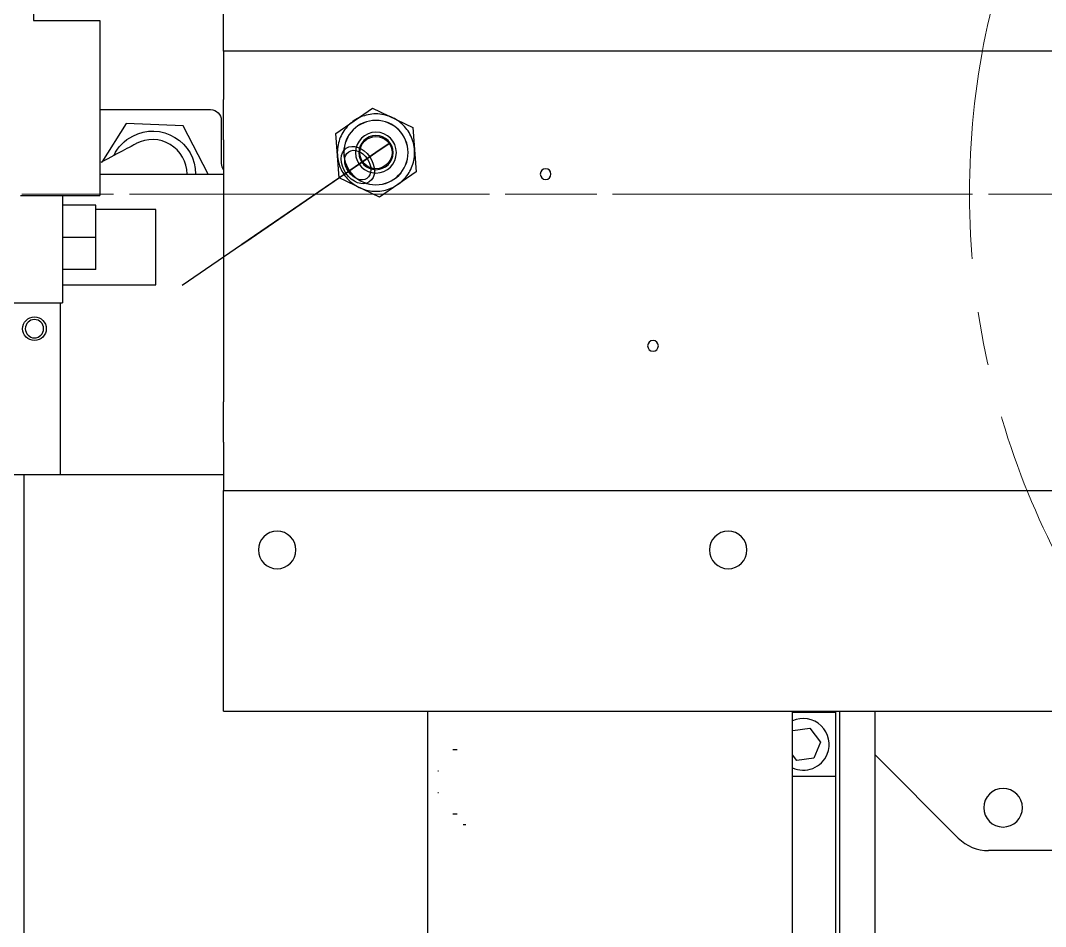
# Model space of a CAD drawing. Header units: millimetres. Extents: x 10462777 to 22643323, y 453826 to 1389191.
# Drawn here: x 11290298.4 to 11290775.6, y 583934.1 to 584355.9 of the extents above; entities that cross this region are included whole.
import ezdxf

# ---------------------------------------------------------------- set-up
doc = ezdxf.new("R2010")
doc.units = ezdxf.units.MM
doc.header["$LTSCALE"] = 200
doc.header["$MEASUREMENT"] = 0
for name, pattern in [('CENTER', [2, 1.25, -0.25, 0.25, -0.25]), ('CENTER2', [1.125, 0.75, -0.125, 0.125, -0.125]), ('PHANTOM', [2.5, 1.25, -0.25, 0.25, -0.25, 0.25, -0.25])]:
    doc.linetypes.add(name, pattern=pattern)
doc.layers.get('0').update_dxf_attribs({"linetype": 'CONTINUOUS'})
for name, color, linetype in [('1', 1, 'CENTER'), ('2', 2, 'CONTINUOUS'), ('DV1_DEFAULT', 7, 'CONTINUOUS')]:
    doc.layers.add(name, color=color, linetype=linetype)
doc.layers.add('LAYOUT', color=8, linetype='CONTINUOUS', lineweight=25)

# ---------------------------------------------------------------- blocks, each defined once
blk = doc.blocks.new('r710ic')
at = {"layer": 'DV1_DEFAULT', "color": 1, "linetype": 'CENTER2', "lineweight": 0}
for p, q in [((272041.37, 102141.44), (272041.37, 106426.45)), ((272041.37, 106323.81), (272041.37, 102038.81))]:
    blk.add_line(p, q, dxfattribs=at)
at = {"layer": 'DV1_DEFAULT', "color": 7, "linetype": 'CENTER2', "lineweight": 0}
blk.add_line((272041.37, 104592.6), (272041.37, 103886.38), dxfattribs=at)
at = {"layer": 'DV1_DEFAULT', "color": 3, "linetype": 'CENTER2', "lineweight": 0}
blk.add_circle((272041.37, 104232.63), 367.64, dxfattribs=at)
at = {"layer": 'LAYOUT', "color": 3}
blk.add_circle((272041.37, 104232.63), 2050.12, dxfattribs=at)
blk = doc.blocks.new('A$C7DA30AB0')
at = {"layer": 'LAYOUT', "color": 6, "linetype": 'PHANTOM'}
blk.add_circle((3030.45, 3025.99, 0), 2693.02, dxfattribs=at)

msp = doc.modelspace()

# ---------------------------------------------------------------- linework, layer by layer
at = {"layer": '1', "color": 124, "linetype": 'Continuous'}
for p, q in [((11290392.86213, 584341.73464, 0), (11290392.86213, 584435.48821, 0)), ((11290392.86213, 584341.73464, 0), (11290392.86213, 584319.22626, 0)), ((11290912.87561, 584341.73464, 0), (11290392.86213, 584341.73464, 0)), ((11290392.86213, 584300.43214, 0), (11290392.86213, 584319.22626, 0)), ((11290392.86213, 584300.43214, 0), (11290392.86213, 584178.4387, 0)), ((11290392.86213, 584159.64459, 0), (11290392.86213, 584178.4387, 0)), ((11290392.86213, 584159.64459, 0), (11290392.86213, 584137.1362, 0)), ((11290392.86213, 584034.43251, 0), (11290392.86213, 584137.1362, 0)), ((11290392.86213, 584137.1362, 0), (11290912.87561, 584137.1362, 0)), ((11290392.86213, 584034.43251, 0), (11290884.86912, 584034.43251, 0))]:
    msp.add_line(p, q, dxfattribs=at)
at = {"layer": '1', "color": 124, "linetype": 'Continuous', "extrusion": (0, 0, -1)}
for centre, radius in [((-11290542.86426, 584284.43606, 0), 2.50004), ((-11290592.86497, 584204.43492, 0), 2.50004), ((-11290417.86248, 584109.43357, 0), 8.75012), ((-11290627.86547, 584109.43357, 0), 8.75012)]:
    msp.add_circle(centre, radius, dxfattribs=at)
at = {"layer": '2', "color": 60, "linetype": 'Continuous'}
for p, q in [((11290304.36087, 584360.43714, 0), (11290304.36087, 584355.93708, 0)), ((11290304.36087, 584355.93708, 0), (11290335.36131, 584355.93708, 0)), ((11290335.36131, 584355.93708, 0), (11290335.36131, 584274.43592, 0)), ((11290347.56478, 584307.97624, 0), (11290336.18331, 584290.05465, 0)), ((11290374.09962, 584306.85556, 0), (11290347.56478, 584307.97624, 0)), ((11290385.81105, 584284.43611, 0), (11290374.09962, 584306.85556, 0)), ((11290298.36132, 584274.43592, 0), (11290335.36131, 584274.43592, 0)), ((11290317.86106, 584274.43592, 0), (11290317.86106, 584224.43521, 0)), ((11290333.36128, 584269.93585, 0), (11290317.86106, 584269.93585, 0)), ((11290333.36128, 584254.93564, 0), (11290333.36128, 584269.93585, 0)), ((11290361.36168, 584267.93583, 0), (11290333.36149, 584267.93583, 0)), ((11290361.36168, 584232.93533, 0), (11290361.36168, 584267.93583, 0)), ((11290333.36128, 584254.93564, 0), (11290317.86106, 584254.93564, 0)), ((11290333.36128, 584239.93543, 0), (11290333.36128, 584254.93564, 0)), ((11290333.36128, 584239.93543, 0), (11290317.86106, 584239.93543, 0)), ((11290317.86125, 584232.93533, 0), (11290361.36168, 584232.93533, 0)), ((11290316.86076, 584224.43521, 0), (11290317.86106, 584224.43521, 0)), ((11290657.81338, 584025.02398, 0), (11290657.94696, 584025.34623, 0)), ((11290657.94696, 584025.34623, 0), (11290665.96109, 584026.39924, 0)), ((11290665.96109, 584026.39924, 0), (11290670.8801, 584019.9853, 0)), ((11290670.8801, 584019.9853, 0), (11290667.78497, 584012.51835, 0)), ((11290501.64964, 584016.43225, 0), (11290499.61367, 584016.43225, 0)), ((11290659.77083, 584011.46534, 0), (11290657.81338, 584014.01768, 0)), ((11290667.78497, 584012.51835, 0), (11290659.77083, 584011.46534, 0)), ((11290492.91596, 584006.43211, 0), (11290492.61357, 584006.43211, 0)), ((11290492.91596, 583996.43197, 0), (11290492.61357, 583996.43197, 0)), ((11290501.64964, 583986.43183, 0), (11290499.61367, 583986.43183, 0)), ((11290505.67617, 583981.43176, 0), (11290504.39621, 583981.43176, 0))]:
    msp.add_line(p, q, dxfattribs=at)
at = {"layer": '2', "color": 51, "linetype": 'Continuous'}
for p, q in [((11290445.11198, 584303.40317, 0), (11290462.25318, 584315.15866, 0)), ((11290462.25318, 584315.15866, 0), (11290481.00433, 584306.19169, 0)), ((11290481.00433, 584306.19169, 0), (11290482.61429, 584285.46924, 0)), ((11290446.72194, 584282.68071, 0), (11290445.11198, 584303.40317, 0)), ((11290470.04843, 584298.6781, 0), (11290463.86314, 584294.4362, 0)), ((11290463.86314, 584294.4362, 0), (11290470.04843, 584298.6781, 0)), ((11290405.83918, 584254.64317, 0), (11290459.78252, 584291.6377, 0)), ((11290463.86314, 584294.4362, 0), (11290452.18417, 584286.42673, 0)), ((11290459.78252, 584291.6377, 0), (11290455.40886, 584288.63823, 0)), ((11290456.02843, 584289.06313, 0), (11290463.86314, 584294.4362, 0)), ((11290455.40886, 584288.63823, 0), (11290401.46551, 584251.64369, 0)), ((11290449.01842, 584284.25565, 0), (11290454.37901, 584287.93196, 0)), ((11290452.18417, 584286.42673, 0), (11290449.01842, 584284.25565, 0)), ((11290454.37901, 584287.93196, 0), (11290456.02843, 584289.06313, 0)), ((11290465.47309, 584273.71374, 0), (11290446.72194, 584282.68071, 0)), ((11290482.61429, 584285.46924, 0), (11290465.47309, 584273.71374, 0)), ((11290437.32957, 584276.23939, 0), (11290373.649, 584232.56703, 0)), ((11290401.46551, 584251.64369, 0), (11290405.83918, 584254.64317, 0))]:
    msp.add_line(p, q, dxfattribs=at)
at = {"layer": '2', "color": 203, "linetype": 'Continuous'}
for p, q in [((11290335.36168, 584314.43649, 0), (11290386.86204, 584314.43649, 0)), ((11290391.86211, 584309.43641, 0), (11290391.86211, 584289.43613, 0))]:
    msp.add_line(p, q, dxfattribs=at)
at = {"layer": '2', "color": 252, "linetype": 'Continuous'}
for p, q in [((11290335.35975, 584284.43606, 0), (11290392.86213, 584284.43606, 0)), ((11290182.85914, 584224.43521, 0), (11290316.86105, 584224.43521, 0)), ((11290316.86105, 584224.43521, 0), (11290316.86105, 584144.43407, 0)), ((11290316.86105, 584144.43407, 0), (11290182.85914, 584144.43407, 0)), ((11290299.86081, 584144.42282, 0), (11290299.86081, 583845.29513, 0)), ((11290392.86213, 584144.43407, 0), (11290316.86058, 584144.43407, 0)), ((11290487.91598, 584034.42828, 0), (11290487.91598, 583034.4125, 0)), ((11290657.81308, 584033.9325, 0), (11290677.86618, 584033.9325, 0)), ((11290657.81339, 583034.4125, 0), (11290657.81339, 584034.42828, 0)), ((11290677.86618, 584033.9325, 0), (11290677.86618, 584003.93208, 0)), ((11290679.8662, 583845.30545, 0), (11290679.8662, 584034.39391, 0)), ((11290696.11644, 584034.41518, 0), (11290696.11644, 583845.31073, 0)), ((11290735.00912, 583975.28953, 0), (11290696.1103, 584014.18836, 0)), ((11290677.86618, 584003.93208, 0), (11290657.81308, 584003.93208, 0)), ((11290677.86618, 584003.8777, 0), (11290677.86618, 583845.26732, 0)), ((11290890.8692, 583969.43159, 0), (11290749.15146, 583969.43159, 0))]:
    msp.add_line(p, q, dxfattribs=at)
at = {"layer": '2', "color": 27, "linetype": 'Continuous'}
msp.add_line((11290375.92093, 584284.43443, -0.02158), (11290375.92093, 584284.43601, -0.02158), dxfattribs=at)
at = {"layer": '2', "color": 80, "linetype": 'Continuous'}
for p, q in [((11290735.00912, 583975.28953, 0), (11290696.1103, 584014.18836, 0)), ((11290890.8692, 583969.43159, 0), (11290749.15146, 583969.43159, 0))]:
    msp.add_line(p, q, dxfattribs=at)
at = {"layer": '2', "color": 51, "linetype": 'PHANTOM', "extrusion": (0, 0, -1)}
msp.add_circle((-11290463.86314, 584294.4362, 0), 18.00026, dxfattribs=at)
at = {"layer": '2', "color": 51, "linetype": 'Continuous', "extrusion": (0, 0, -1)}
for radius in [15.00021, 14.95021, 9.50013, 7.95011]:
    msp.add_circle((-11290463.86314, 584294.4362, 0), radius, dxfattribs=at)
at = {"layer": '2', "color": 51, "linetype": 'Continuous'}
msp.add_circle((11290463.86314, 584294.4362, 0), 7.50011, dxfattribs=at)
at = {"layer": '2', "color": 252, "linetype": 'Continuous'}
msp.add_circle((11290304.86088, 584212.43504, 0), 5.50008, dxfattribs=at)
at = {"layer": '2', "color": 252, "linetype": 'Continuous', "extrusion": (0, 0, -1)}
msp.add_circle((-11290304.86088, 584212.43504, 0), 4.25006, dxfattribs=at)
at = {"layer": '2', "color": 80, "linetype": 'Continuous', "extrusion": (0, 0, -1)}
msp.add_circle((-11290755.86728, 583989.43187, 0), 9.00013, dxfattribs=at)
at = {"layer": '2', "color": 203, "linetype": 'Continuous', "extrusion": (0, 0, -1)}
msp.add_arc((-11290386.86204, 584309.43641, 0), 5.00007, 90, 180, dxfattribs=at)
at = {"layer": '2', "color": 60, "linetype": 'Continuous', "extrusion": (0, 0, -1)}
for start, end in [(62.4184145, 179.9977766), (26.1596829, 62.4184145)]:
    msp.add_arc((-11290359.86166, 584284.43606, 0), 20.00028, start, end, dxfattribs=at)
at = {"layer": '2', "color": 27, "linetype": 'Continuous', "extrusion": (-3.60584e-05, -1.92311e-05, 1)}
msp.add_arc((11290359.81338, 584284.40629, -418.37041), 16.10023, 0.0775225, 118.1679673, dxfattribs=at)
at = {"layer": '2', "color": 203, "linetype": 'Continuous'}
msp.add_arc((11290396.86218, 584289.43613, 0), 5.00007, 180, 216.8705217, dxfattribs=at)
at = {"layer": '2', "color": 60, "linetype": 'Continuous'}
for start, end in [(337.4854771, 114.8985897), (245.1004732, 337.4854771)]:
    msp.add_arc((11290662.86596, 584018.93229, 0), 12.00017, start, end, dxfattribs=at)
at = {"layer": '2', "color": 80, "linetype": 'Continuous'}
msp.add_arc((11290749.15146, 583989.43187, 0), 20.00028, 224.9999999, 270, dxfattribs=at)
at = {"layer": '2', "color": 252, "linetype": 'Continuous'}
msp.add_arc((11290749.15146, 583989.43187, 0), 20.00028, 224.9999999, 270, dxfattribs=at)
at = {"layer": '2', "color": 51, "linetype": 'Continuous'}
for major_axis in [(-5.37307, 7.83471), (4.2419, -6.1853)]:
    msp.add_ellipse((11290455.40886, 584288.63823, 0), major_axis=major_axis, ratio=0.707106781, dxfattribs=at)
at = {"layer": '2', "color": 27, "linetype": 'Continuous'}
msp.add_open_spline([(11290352.28508, 584298.64214, 0), (11290351.8204, 584298.39431, 0), (11290348.65329, 584296.70519, 0), (11290340.1634, 584292.17725, 0), (11290335.80896, 584289.85488, 0)], degree=3, knots=[0, 0, 0, 0, 0.549753296, 1, 1, 1, 1], dxfattribs=at)

# ---------------------------------------------------------------- block references
at = {"ltscale": 10}
msp.add_blockref('A$C7DA30AB0', (11285684.40366, 580408.4363), dxfattribs=at)
at = {"layer": 'LAYOUT', "color": 2, "rotation": 270}
msp.add_blockref('r710ic', (11186875.24796, 856316.46559, 0), dxfattribs=at)

doc.saveas('drawing.dxf')
